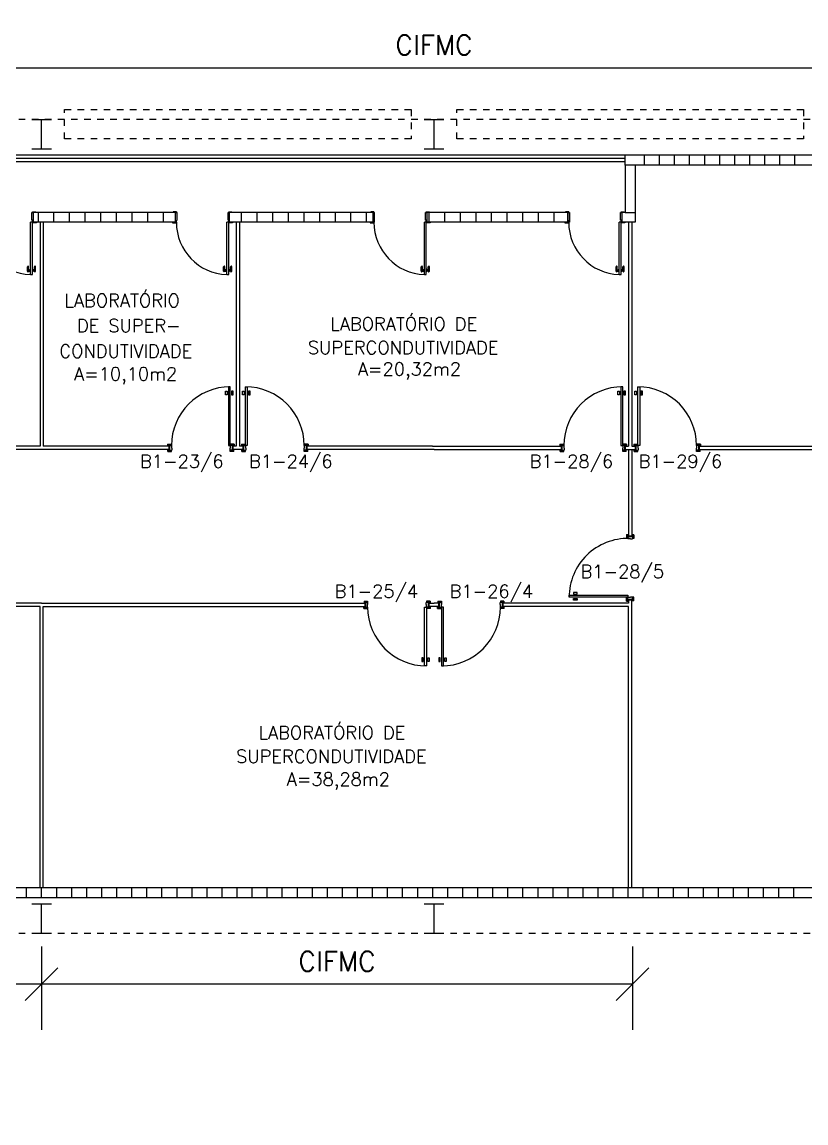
# Model space of a CAD drawing. Extents: x -34.7 to 45.3, y 55.4 to 100.8.
# Drawn here: x -9.21 to 2.77, y 78.12 to 94.96 of the extents above; entities that cross this region are included whole.
import ezdxf

# ---------------------------------------------------------------- set-up
doc = ezdxf.new("R2010")
doc.units = 0
doc.header["$LTSCALE"] = 0.01
doc.header["$MEASUREMENT"] = 0
doc.header["$PDMODE"] = 34
doc.linetypes.add('DASHED', pattern=[0.75, 0.5, -0.25])
doc.linetypes.add('HIDDEN', pattern=[0.375, 0.25, -0.125])
doc.layers.get('0').update_dxf_attribs({"linetype": 'CONTINUOUS'})
doc.layers.get('Defpoints').update_dxf_attribs({"linetype": 'CONTINUOUS'})
for name, color, linetype in [('2', 2, 'CONTINUOUS'), ('3', 2, 'CONTINUOUS'), ('6', 2, 'CONTINUOUS'), ('ALV', 2, 'CONTINUOUS'), ('AREA', 2, 'CONTINUOUS'), ('ENDEREÇO_NOVO', 2, 'CONTINUOUS'), ('MACANETA', 2, 'CONTINUOUS'), ('MARCO', 2, 'CONTINUOUS'), ('PORTA', 2, 'CONTINUOUS'), ('PROJ', 1, 'HIDDEN'), ('TEXTO', 2, 'CONTINUOUS')]:
    doc.layers.add(name, color=color, linetype=linetype)
doc.styles.add('UNB-100', font='simplex.shx', dxfattribs={"height": 0.2})
doc.styles.add('UNB1-100', font='simplex.shx', dxfattribs={"height": 0.3})
doc.dimstyles.new('1-600', dxfattribs={"dimtxt": 0.3, "dimasz": 0.5, "dimexe": 0.7, "dimexo": 0.2, "dimgap": 0.2, "dimtad": 1, "dimdec": 0, "dimzin": 4, "dimdsep": 46, "dimlunit": 6, "dimtxsty": 'UNB1-100', "dimblk": 'OBLIQUE', "dimcen": 0, "dimclrd": 2, "dimclre": 2, "dimclrt": 2, "dimadec": 0, "dimazin": 0, "dimtfac": 1, "dimtdec": 0, "dimtmove": 2, "dimatfit": 3, "dimldrblk": 'NONE', "dimfxl": 0, "dimtolj": 1, "dimtzin": 0, "dimarcsym": 0})

# ---------------------------------------------------------------- blocks, each defined once
blk = doc.blocks.new('PILAR')
at = {"layer": 'ALV'}
for p, q in [((-0.15, 0.225), (0.15, 0.225)), ((0, 0.225), (0, -0.225)), ((-0.15, -0.225), (0.15, -0.225))]:
    blk.add_line(p, q, dxfattribs=at)
blk = doc.blocks.new('MACANETA')
at = {"layer": 'MACANETA'}
for p, q in [((-0.077, 0.052), (-0.077, 0.12)), ((-0.059, 0.052), (-0.059, 0.12)), ((-0.059, 0.075), (-0.036, 0.075)), ((-0.059, 0.052), (-0.036, 0.052)), ((-0.036, 0.044), (-0.036, 0.084)), ((-0.036, 0.084), (-0.03, 0.084)), ((-0.036, 0.044), (-0.03, 0.044)), ((0.006, 0.084), (0, 0.084)), ((0.006, 0.044), (0, 0.044)), ((0.006, 0.044), (0.006, 0.084)), ((0.029, 0.075), (0.006, 0.075)), ((0.029, 0.052), (0.006, 0.052)), ((0.029, 0.052), (0.029, 0.12)), ((0.047, 0.052), (0.047, 0.12))]:
    blk.add_line(p, q, dxfattribs=at)
for centre, start, end in [((-0.068, 0.12), 90, 180), ((-0.068, 0.052), 180, 270), ((-0.068, 0.12), 0, 90), ((-0.068, 0.052), 270, 0), ((0.038, 0.12), 90, 180), ((0.038, 0.052), 180, 270), ((0.038, 0.12), 0, 90), ((0.038, 0.052), 270, 0)]:
    blk.add_arc(centre, 0.00874, start, end, dxfattribs=at)
blk = doc.blocks.new('DOOR-80')
at = {"layer": 'PORTA'}
for p, q in [((-0.045, -0.8), (-0.045, 0)), ((-0.015, 0), (-0.045, 0)), ((-0.015, -0.8), (-0.015, 0)), ((-0.045, -0.8), (-0.015, -0.8))]:
    blk.add_line(p, q, dxfattribs=at)
at = {"layer": 'PORTA', "color": 1}
blk.add_arc((-0.015, 0), 0.8, 180, 267.8509, dxfattribs=at)
at = {"layer": 'PORTA'}
blk.add_blockref('MACANETA', (-0.015, -0.8), dxfattribs=at)
blk = doc.blocks.new('_Oblique')
at = {"color": 0, "linetype": 'ByBlock', "lineweight": -2}
blk.add_line((-0.5, -0.5), (0.5, 0.5), dxfattribs=at)
blk = doc.blocks.new('*D17')
at = {"layer": 'AREA', "color": 2, "lineweight": -2}
for p, q in [((-14.915, 93.673), (-14.915, 94.962)), ((9.085, 93.673), (9.085, 94.962)), ((-14.915, 94.262), (9.085, 94.262))]:
    blk.add_line(p, q, dxfattribs=at)
at = {"layer": 'Defpoints', "color": 0}
for p in [(9.085, 94.262), (-14.915, 93.473), (9.085, 93.473)]:
    blk.add_point(p, dxfattribs=at)
at = {"layer": 'AREA', "color": 2, "lineweight": -2, "xscale": 0.5, "yscale": 0.5, "zscale": 0.5, "rotation": 180}
blk.add_blockref('_Oblique', (-14.915, 94.262), dxfattribs=at)
at = {"layer": 'AREA', "color": 2, "lineweight": -2, "xscale": 0.5, "yscale": 0.5, "zscale": 0.5}
blk.add_blockref('_Oblique', (9.085, 94.262), dxfattribs=at)
at = {"layer": 'AREA', "color": 2, "insert": (-2.915, 94.612), "char_height": 0.3, "attachment_point": 5, "style": 'UNB1-100'}
blk.add_mtext('\\A1;CIFMC', dxfattribs=at)
blk = doc.blocks.new('_NONE')
at = {"color": 0, "linetype": 'ByBlock'}
blk.add_circle((0, 0), 0.25, dxfattribs=at)
blk = doc.blocks.new('*D20')
at = {"layer": 'AREA', "color": 2, "lineweight": -2}
for p, q in [((-8.915, 80.823), (-8.915, 79.546)), ((0.119, 80.823), (0.119, 79.546)), ((0.119, 80.246), (-8.915, 80.246))]:
    blk.add_line(p, q, dxfattribs=at)
at = {"layer": 'Defpoints', "color": 0}
for p in [(-8.915, 81.023), (0.119, 81.023), (-8.915, 80.246)]:
    blk.add_point(p, dxfattribs=at)
at = {"layer": 'AREA', "color": 2, "lineweight": -2, "xscale": 0.5, "yscale": 0.5, "zscale": 0.5, "rotation": 180}
blk.add_blockref('_Oblique', (-8.915, 80.246), dxfattribs=at)
at = {"layer": 'AREA', "color": 2, "lineweight": -2, "xscale": 0.5, "yscale": 0.5, "zscale": 0.5}
blk.add_blockref('_Oblique', (0.119, 80.246), dxfattribs=at)
at = {"layer": 'AREA', "color": 2, "insert": (-4.398, 80.596), "char_height": 0.3, "attachment_point": 5, "style": 'UNB1-100'}
blk.add_mtext('\\A1;CIFMC', dxfattribs=at)
blk = doc.blocks.new('*D21')
at = {"layer": 'AREA', "color": 2, "lineweight": -2}
for p, q in [((-14.915, 80.823), (-14.915, 79.546)), ((-8.915, 80.823), (-8.915, 79.546)), ((-8.915, 80.246), (-14.915, 80.246))]:
    blk.add_line(p, q, dxfattribs=at)
at = {"layer": 'Defpoints', "color": 0}
for p in [(-14.915, 81.023), (-8.915, 81.023), (-14.915, 80.246)]:
    blk.add_point(p, dxfattribs=at)
at = {"layer": 'AREA', "color": 2, "lineweight": -2, "xscale": 0.5, "yscale": 0.5, "zscale": 0.5, "rotation": 180}
blk.add_blockref('_Oblique', (-14.915, 80.246), dxfattribs=at)
at = {"layer": 'AREA', "color": 2, "lineweight": -2, "xscale": 0.5, "yscale": 0.5, "zscale": 0.5}
blk.add_blockref('_Oblique', (-8.915, 80.246), dxfattribs=at)
at = {"layer": 'AREA', "color": 2, "insert": (-11.915, 80.596), "char_height": 0.3, "attachment_point": 5, "style": 'UNB1-100'}
blk.add_mtext('\\A1;CIORD', dxfattribs=at)

msp = doc.modelspace()

# ---------------------------------------------------------------- linework, layer by layer
at = {"layer": '2'}
for p, q in [((0.01, 92.923), (-14.94, 92.923)), ((0.01, 92.823), (-14.94, 92.823)), ((0.01, 92.873), (-14.89, 92.873))]:
    msp.add_line(p, q, dxfattribs=at)
at = {"layer": '3'}
for p, q in [((9.06, 92.923), (0.01, 92.923)), ((0.01, 92.773), (0.01, 92.923)), ((0.304, 92.773), (0.304, 92.923)), ((0.534, 92.773), (0.534, 92.923)), ((0.764, 92.773), (0.764, 92.923)), ((0.994, 92.773), (0.994, 92.923)), ((1.224, 92.773), (1.224, 92.923)), ((1.454, 92.773), (1.454, 92.923)), ((1.684, 92.773), (1.684, 92.923)), ((1.914, 92.773), (1.914, 92.923)), ((2.144, 92.773), (2.144, 92.923)), ((2.374, 92.773), (2.374, 92.923)), ((2.604, 92.773), (2.604, 92.923)), ((9.06, 92.773), (0.16, 92.773)), ((-9.04, 91.898), (-9.04, 92.048)), ((-6.87, 92.048), (-9.04, 92.048)), ((-8.965, 91.898), (-8.965, 92.048)), ((-8.726, 91.898), (-8.726, 92.048)), ((-8.487, 91.898), (-8.487, 92.048)), ((-8.248, 91.898), (-8.248, 92.048)), ((-8.009, 91.898), (-8.009, 92.048)), ((-7.77, 91.898), (-7.77, 92.048)), ((-7.531, 91.898), (-7.531, 92.048)), ((-7.292, 91.898), (-7.292, 92.048)), ((-7.053, 91.898), (-7.053, 92.048)), ((-6.87, 91.898), (-6.87, 92.048)), ((-6.04, 91.898), (-6.04, 92.048)), ((-3.848, 92.048), (-6.04, 92.048)), ((-5.858, 91.898), (-5.858, 92.048)), ((-5.619, 91.898), (-5.619, 92.048)), ((-5.38, 91.898), (-5.38, 92.048)), ((-5.141, 91.898), (-5.141, 92.048)), ((-4.902, 91.898), (-4.902, 92.048)), ((-4.663, 91.898), (-4.663, 92.048)), ((-4.424, 91.898), (-4.424, 92.048)), ((-4.185, 91.898), (-4.185, 92.048)), ((-3.946, 91.898), (-3.946, 92.048)), ((-3.848, 91.898), (-3.848, 92.048)), ((-3.827, 91.898), (-3.827, 92.048)), ((-3.018, 91.898), (-3.018, 92.048)), ((-0.87, 92.048), (-3.018, 92.048)), ((-2.99, 91.898), (-2.99, 92.048)), ((-2.751, 91.898), (-2.751, 92.048)), ((-2.512, 91.898), (-2.512, 92.048)), ((-2.273, 91.898), (-2.273, 92.048)), ((-2.034, 91.898), (-2.034, 92.048)), ((-1.795, 91.898), (-1.795, 92.048)), ((-1.556, 91.898), (-1.556, 92.048)), ((-1.317, 91.898), (-1.317, 92.048)), ((-1.078, 91.898), (-1.078, 92.048)), ((-0.87, 91.898), (-0.87, 92.048)), ((-0.839, 91.898), (-0.839, 92.048)), ((0.01, 92.048), (-0.04, 92.048)), ((-0.04, 91.898), (-0.04, 92.048)), ((0.16, 92.048), (0.16, 91.898)), ((-6.87, 91.898), (-9.04, 91.898)), ((-8.94, 91.898), (-8.94, 88.473)), ((-8.89, 91.898), (-8.89, 88.473)), ((-3.848, 91.898), (-6.04, 91.898)), ((-5.94, 91.898), (-5.94, 88.473)), ((-5.89, 91.898), (-5.89, 88.473)), ((-0.87, 91.898), (-3.018, 91.898)), ((0.16, 91.898), (-0.04, 91.898)), ((0.06, 91.898), (0.06, 88.473)), ((0.11, 91.898), (0.11, 88.473)), ((-6.102, 89.258), (-6.102, 89.313)), ((-6.102, 89.313), (-6.079, 89.313)), ((-6.079, 89.258), (-6.102, 89.258)), ((-6.079, 89.313), (-6.079, 89.258)), ((-6.03, 89.383), (-6.06, 89.383)), ((-6.06, 89.383), (-6.06, 88.483)), ((-6.03, 88.483), (-6.03, 89.383)), ((-6.011, 89.313), (-6.011, 89.258)), ((-5.988, 89.313), (-6.011, 89.313)), ((-6.011, 89.258), (-5.988, 89.258)), ((-5.988, 89.258), (-5.988, 89.313)), ((-5.842, 89.313), (-5.819, 89.313)), ((-5.842, 89.258), (-5.842, 89.313)), ((-5.819, 89.258), (-5.842, 89.258)), ((-5.819, 89.313), (-5.819, 89.258)), ((-5.8, 88.483), (-5.8, 89.383)), ((-5.8, 89.383), (-5.77, 89.383)), ((-5.77, 89.383), (-5.77, 88.483)), ((-5.728, 89.313), (-5.751, 89.313)), ((-5.751, 89.313), (-5.751, 89.258)), ((-5.751, 89.258), (-5.728, 89.258)), ((-5.728, 89.258), (-5.728, 89.313)), ((-0.102, 89.258), (-0.102, 89.313)), ((-0.102, 89.313), (-0.079, 89.313)), ((-0.079, 89.258), (-0.102, 89.258)), ((-0.079, 89.313), (-0.079, 89.258)), ((-0.03, 89.383), (-0.06, 89.383)), ((-0.06, 89.383), (-0.06, 88.483)), ((-0.03, 88.483), (-0.03, 89.383)), ((-0.011, 89.313), (-0.011, 89.258)), ((0.012, 89.313), (-0.011, 89.313)), ((-0.011, 89.258), (0.012, 89.258)), ((0.012, 89.258), (0.012, 89.313)), ((0.158, 89.313), (0.181, 89.313)), ((0.158, 89.258), (0.158, 89.313)), ((0.181, 89.258), (0.158, 89.258)), ((0.181, 89.313), (0.181, 89.258)), ((0.2, 88.483), (0.2, 89.383)), ((0.2, 89.383), (0.23, 89.383)), ((0.23, 89.383), (0.23, 88.483)), ((0.272, 89.313), (0.249, 89.313)), ((0.249, 89.313), (0.249, 89.258)), ((0.249, 89.258), (0.272, 89.258)), ((0.272, 89.258), (0.272, 89.313)), ((-8.94, 88.473), (-10.86, 88.473)), ((-6.97, 88.423), (-10.86, 88.423)), ((-6.97, 88.473), (-8.89, 88.473)), ((-6.99, 88.503), (-6.99, 88.483)), ((-6.99, 88.503), (-6.935, 88.503)), ((-6.99, 88.483), (-6.93, 88.483)), ((-6.985, 88.413), (-6.925, 88.413)), ((-6.985, 88.393), (-6.985, 88.413)), ((-6.985, 88.413), (-6.925, 88.413)), ((-6.97, 88.473), (-6.97, 88.423)), ((-6.96, 88.483), (-6.96, 88.413)), ((-6.935, 88.503), (-6.935, 88.483)), ((-6.93, 88.483), (-6.93, 88.443)), ((-6.93, 88.443), (-6.925, 88.443)), ((-6.93, 88.393), (-6.93, 88.413)), ((-6.925, 88.443), (-6.925, 88.413)), ((-6.06, 88.483), (-6.03, 88.483)), ((-6.03, 88.443), (-6.035, 88.443)), ((-6.035, 88.443), (-6.035, 88.413)), ((-5.975, 88.413), (-6.035, 88.413)), ((-5.97, 88.483), (-6.03, 88.483)), ((-6.03, 88.483), (-6.03, 88.443)), ((-6.03, 88.393), (-6.03, 88.413)), ((-5.97, 88.503), (-6.025, 88.503)), ((-6.025, 88.503), (-6.025, 88.483)), ((-6, 88.483), (-6, 88.413)), ((-5.99, 88.473), (-5.99, 88.423)), ((-5.94, 88.473), (-5.99, 88.473)), ((-5.84, 88.423), (-5.99, 88.423)), ((-5.89, 88.423), (-5.99, 88.423)), ((-5.975, 88.393), (-5.975, 88.413)), ((-5.97, 88.503), (-5.97, 88.483)), ((-5.84, 88.473), (-5.89, 88.473)), ((-5.86, 88.503), (-5.805, 88.503)), ((-5.86, 88.503), (-5.86, 88.483)), ((-5.86, 88.483), (-5.8, 88.483)), ((-5.855, 88.413), (-5.795, 88.413)), ((-5.855, 88.393), (-5.855, 88.413)), ((-5.84, 88.473), (-5.84, 88.423)), ((-5.83, 88.483), (-5.83, 88.413)), ((-5.805, 88.503), (-5.805, 88.483)), ((-5.8, 88.483), (-5.8, 88.443)), ((-5.77, 88.483), (-5.8, 88.483)), ((-5.8, 88.443), (-5.795, 88.443)), ((-5.8, 88.393), (-5.8, 88.413)), ((-5.795, 88.443), (-5.795, 88.413)), ((-4.905, 88.443), (-4.905, 88.413)), ((-4.9, 88.443), (-4.905, 88.443)), ((-4.845, 88.413), (-4.905, 88.413)), ((-4.845, 88.413), (-4.905, 88.413)), ((-4.84, 88.483), (-4.9, 88.483)), ((-4.9, 88.483), (-4.9, 88.443)), ((-4.9, 88.393), (-4.9, 88.413)), ((-4.84, 88.503), (-4.895, 88.503)), ((-4.895, 88.503), (-4.895, 88.483)), ((-4.87, 88.483), (-4.87, 88.413)), ((-2.94, 88.473), (-4.86, 88.473)), ((-4.86, 88.473), (-4.86, 88.423)), ((-2.915, 88.423), (-4.86, 88.423)), ((-4.845, 88.393), (-4.845, 88.413)), ((-4.84, 88.503), (-4.84, 88.483)), ((-2.94, 88.473), (-0.97, 88.473)), ((-2.915, 88.423), (-0.97, 88.423)), ((-0.99, 88.503), (-0.99, 88.483)), ((-0.99, 88.503), (-0.935, 88.503)), ((-0.99, 88.483), (-0.93, 88.483)), ((-0.985, 88.413), (-0.925, 88.413)), ((-0.985, 88.393), (-0.985, 88.413)), ((-0.985, 88.413), (-0.925, 88.413)), ((-0.97, 88.473), (-0.97, 88.423)), ((-0.96, 88.483), (-0.96, 88.413)), ((-0.935, 88.503), (-0.935, 88.483)), ((-0.93, 88.483), (-0.93, 88.443)), ((-0.93, 88.443), (-0.925, 88.443)), ((-0.93, 88.393), (-0.93, 88.413)), ((-0.925, 88.443), (-0.925, 88.413)), ((-0.06, 88.483), (-0.03, 88.483)), ((-0.03, 88.443), (-0.035, 88.443)), ((-0.035, 88.443), (-0.035, 88.413)), ((0.025, 88.413), (-0.035, 88.413)), ((-0.03, 88.483), (-0.03, 88.443)), ((0.03, 88.483), (-0.03, 88.483)), ((-0.03, 88.393), (-0.03, 88.413)), ((-0.025, 88.503), (-0.025, 88.483)), ((0.03, 88.503), (-0.025, 88.503)), ((0, 88.483), (0, 88.413)), ((0.01, 88.473), (0.01, 88.423)), ((0.01, 88.473), (0.06, 88.473)), ((0.01, 88.423), (0.16, 88.423)), ((0.025, 88.393), (0.025, 88.413)), ((0.03, 88.503), (0.03, 88.483)), ((0.06, 88.423), (0.06, 87.103)), ((0.11, 88.473), (0.16, 88.473)), ((0.11, 88.423), (0.11, 87.103)), ((0.14, 88.503), (0.14, 88.483)), ((0.14, 88.503), (0.195, 88.503)), ((0.14, 88.483), (0.2, 88.483)), ((0.145, 88.393), (0.145, 88.413)), ((0.145, 88.413), (0.205, 88.413)), ((0.16, 88.473), (0.16, 88.423)), ((0.17, 88.483), (0.17, 88.413)), ((0.195, 88.503), (0.195, 88.483)), ((0.2, 88.483), (0.2, 88.443)), ((0.23, 88.483), (0.2, 88.483)), ((0.2, 88.443), (0.205, 88.443)), ((0.2, 88.393), (0.2, 88.413)), ((0.205, 88.443), (0.205, 88.413)), ((1.095, 88.443), (1.095, 88.413)), ((1.1, 88.443), (1.095, 88.443)), ((1.155, 88.413), (1.095, 88.413)), ((1.155, 88.413), (1.095, 88.413)), ((1.16, 88.483), (1.1, 88.483)), ((1.1, 88.483), (1.1, 88.443)), ((1.1, 88.393), (1.1, 88.413)), ((1.16, 88.503), (1.105, 88.503)), ((1.105, 88.503), (1.105, 88.483)), ((1.13, 88.483), (1.13, 88.413)), ((1.14, 88.473), (9.06, 88.473)), ((1.14, 88.473), (1.14, 88.423)), ((1.14, 88.423), (9.11, 88.423)), ((1.155, 88.393), (1.155, 88.413)), ((1.16, 88.503), (1.16, 88.483)), ((-6.985, 88.393), (-6.93, 88.393)), ((-5.975, 88.393), (-6.03, 88.393)), ((-5.855, 88.393), (-5.8, 88.393)), ((-4.845, 88.393), (-4.9, 88.393)), ((-0.985, 88.393), (-0.93, 88.393)), ((0.025, 88.393), (-0.03, 88.393)), ((0.145, 88.393), (0.2, 88.393)), ((1.155, 88.393), (1.1, 88.393)), ((0.03, 87.123), (0.03, 87.068)), ((0.03, 87.123), (0.05, 87.123)), ((0.03, 87.068), (0.05, 87.068)), ((0.05, 87.123), (0.05, 87.063)), ((0.05, 87.093), (0.12, 87.093)), ((0.05, 87.063), (0.09, 87.063)), ((0.06, 87.103), (0.11, 87.103)), ((0.09, 87.063), (0.09, 87.058)), ((0.12, 87.118), (0.12, 87.058)), ((0.14, 87.118), (0.12, 87.118)), ((0.12, 87.118), (0.12, 87.058)), ((0.14, 87.063), (0.12, 87.063)), ((0.14, 87.118), (0.14, 87.063)), ((0.09, 87.058), (0.12, 87.058)), ((-0.78, 86.235), (-0.78, 86.212)), ((-0.725, 86.235), (-0.78, 86.235)), ((-0.725, 86.212), (-0.725, 86.235)), ((-8.915, 86.073), (-13.86, 86.073)), ((-8.915, 86.073), (-3.97, 86.073)), ((-4.07, 86.073), (-3.97, 86.073)), ((-3.985, 86.103), (-3.93, 86.103)), ((-3.985, 86.103), (-3.985, 86.083)), ((-3.985, 86.083), (-3.925, 86.083)), ((-3.985, 86.083), (-3.925, 86.083)), ((-3.97, 86.023), (-3.97, 86.073)), ((-3.96, 86.013), (-3.96, 86.083)), ((-3.93, 86.103), (-3.93, 86.083)), ((-3.93, 86.013), (-3.93, 86.053)), ((-3.93, 86.053), (-3.925, 86.053)), ((-3.925, 86.053), (-3.925, 86.083)), ((-2.975, 86.083), (-3.035, 86.083)), ((-3.035, 86.053), (-3.035, 86.083)), ((-3.03, 86.053), (-3.035, 86.053)), ((-2.975, 86.103), (-3.03, 86.103)), ((-3.03, 86.103), (-3.03, 86.083)), ((-3.03, 86.013), (-3.03, 86.053)), ((-3, 86.013), (-3, 86.083)), ((-2.99, 86.073), (-2.915, 86.073)), ((-2.99, 86.023), (-2.99, 86.073)), ((-2.975, 86.103), (-2.975, 86.083)), ((-2.84, 86.073), (-2.915, 86.073)), ((-2.855, 86.103), (-2.8, 86.103)), ((-2.855, 86.103), (-2.855, 86.083)), ((-2.855, 86.083), (-2.795, 86.083)), ((-2.84, 86.023), (-2.84, 86.073)), ((-2.83, 86.013), (-2.83, 86.083)), ((-2.8, 86.103), (-2.8, 86.083)), ((-2.8, 86.053), (-2.795, 86.053)), ((-2.8, 86.013), (-2.8, 86.053)), ((-2.795, 86.053), (-2.795, 86.083)), ((-1.845, 86.083), (-1.905, 86.083)), ((-1.905, 86.053), (-1.905, 86.083)), ((-1.845, 86.083), (-1.905, 86.083)), ((-1.9, 86.053), (-1.905, 86.053)), ((-1.9, 86.103), (-1.9, 86.083)), ((-1.845, 86.103), (-1.9, 86.103)), ((-1.9, 86.013), (-1.9, 86.053)), ((-1.87, 86.013), (-1.87, 86.083)), ((-1.86, 86.023), (-1.86, 86.073)), ((-1.76, 86.073), (-1.86, 86.073)), ((0.06, 86.073), (-1.86, 86.073)), ((-1.845, 86.103), (-1.845, 86.083)), ((-0.85, 86.193), (0.05, 86.193)), ((-0.85, 86.163), (-0.85, 86.193)), ((0.05, 86.163), (-0.85, 86.163)), ((-0.78, 86.212), (-0.725, 86.212)), ((-0.78, 86.121), (-0.78, 86.144)), ((-0.78, 86.144), (-0.725, 86.144)), ((-0.725, 86.121), (-0.78, 86.121)), ((-0.725, 86.144), (-0.725, 86.121)), ((0.03, 86.103), (0.03, 86.158)), ((0.03, 86.158), (0.05, 86.158)), ((0.03, 86.103), (0.05, 86.103)), ((0.05, 86.193), (0.05, 86.163)), ((0.05, 86.103), (0.05, 86.163)), ((0.05, 86.163), (0.09, 86.163)), ((0.05, 86.133), (0.12, 86.133)), ((0.06, 86.123), (0.06, 86.073)), ((0.06, 86.123), (0.11, 86.123)), ((0.09, 86.168), (0.12, 86.168)), ((0.09, 86.163), (0.09, 86.168)), ((0.11, 81.723), (0.11, 86.123)), ((0.12, 86.108), (0.12, 86.168)), ((0.14, 86.163), (0.12, 86.163)), ((0.14, 86.108), (0.12, 86.108)), ((0.14, 86.108), (0.14, 86.163)), ((-8.94, 86.023), (-13.86, 86.023)), ((-8.94, 81.723), (-8.94, 86.023)), ((-8.94, 81.723), (-8.94, 86.023)), ((-8.89, 81.723), (-8.89, 86.023)), ((-8.89, 81.723), (-8.89, 86.023)), ((-8.89, 86.023), (-3.97, 86.023)), ((-3.99, 86.013), (-3.93, 86.013)), ((-3.99, 85.993), (-3.99, 86.013)), ((-3.99, 85.993), (-3.935, 85.993)), ((-3.935, 85.993), (-3.935, 86.013)), ((-3.06, 85.113), (-3.06, 86.013)), ((-3.06, 86.013), (-3.03, 86.013)), ((-3.03, 86.013), (-3.03, 85.113)), ((-2.97, 86.013), (-3.03, 86.013)), ((-3.025, 85.993), (-3.025, 86.013)), ((-2.97, 85.993), (-3.025, 85.993)), ((-2.84, 86.023), (-2.99, 86.023)), ((-2.97, 85.993), (-2.97, 86.013)), ((-2.86, 86.013), (-2.8, 86.013)), ((-2.86, 85.993), (-2.86, 86.013)), ((-2.86, 85.993), (-2.805, 85.993)), ((-2.805, 85.993), (-2.805, 86.013)), ((-2.77, 86.013), (-2.8, 86.013)), ((-2.8, 86.013), (-2.8, 85.113)), ((-2.77, 85.113), (-2.77, 86.013)), ((-1.84, 86.013), (-1.9, 86.013)), ((-1.895, 85.993), (-1.895, 86.013)), ((-1.84, 85.993), (-1.895, 85.993)), ((0.06, 86.023), (-1.86, 86.023)), ((-1.84, 85.993), (-1.84, 86.013)), ((0.06, 81.723), (0.06, 86.023)), ((-3.102, 85.238), (-3.102, 85.183)), ((-3.079, 85.238), (-3.102, 85.238)), ((-3.079, 85.183), (-3.079, 85.238)), ((-3.011, 85.238), (-2.988, 85.238)), ((-3.011, 85.183), (-3.011, 85.238)), ((-2.988, 85.238), (-2.988, 85.183)), ((-2.819, 85.238), (-2.842, 85.238)), ((-2.842, 85.238), (-2.842, 85.183)), ((-2.819, 85.183), (-2.819, 85.238)), ((-2.751, 85.183), (-2.751, 85.238)), ((-2.751, 85.238), (-2.728, 85.238)), ((-2.728, 85.238), (-2.728, 85.183)), ((-3.102, 85.183), (-3.079, 85.183)), ((-3.03, 85.113), (-3.06, 85.113)), ((-2.988, 85.183), (-3.011, 85.183)), ((-2.842, 85.183), (-2.819, 85.183)), ((-2.8, 85.113), (-2.77, 85.113)), ((-2.728, 85.183), (-2.751, 85.183)), ((-32.84, 81.723), (4.85, 81.723)), ((-9.15, 81.723), (-9.15, 81.573)), ((-8.92, 81.723), (-8.92, 81.573)), ((-8.69, 81.723), (-8.69, 81.573)), ((-8.46, 81.723), (-8.46, 81.573)), ((-8.23, 81.723), (-8.23, 81.573)), ((-8, 81.723), (-8, 81.573)), ((-7.77, 81.723), (-7.77, 81.573)), ((-7.54, 81.723), (-7.54, 81.573)), ((-7.31, 81.723), (-7.31, 81.573)), ((-7.08, 81.723), (-7.08, 81.573)), ((-6.85, 81.723), (-6.85, 81.573)), ((-6.62, 81.723), (-6.62, 81.573)), ((-6.39, 81.723), (-6.39, 81.573)), ((-6.16, 81.723), (-6.16, 81.573)), ((-5.93, 81.723), (-5.93, 81.573)), ((-5.7, 81.723), (-5.7, 81.573)), ((-5.47, 81.723), (-5.47, 81.573)), ((-5.24, 81.723), (-5.24, 81.573)), ((-5.01, 81.723), (-5.01, 81.573)), ((-4.78, 81.723), (-4.78, 81.573)), ((-4.55, 81.723), (-4.55, 81.573)), ((-4.32, 81.723), (-4.32, 81.573)), ((-4.09, 81.723), (-4.09, 81.573)), ((-3.86, 81.723), (-3.86, 81.573)), ((-3.63, 81.723), (-3.63, 81.573)), ((-3.4, 81.723), (-3.4, 81.573)), ((-3.17, 81.723), (-3.17, 81.573)), ((-2.94, 81.723), (-2.94, 81.573)), ((-2.71, 81.723), (-2.71, 81.573)), ((-2.48, 81.723), (-2.48, 81.573)), ((-2.25, 81.723), (-2.25, 81.573)), ((-2.02, 81.723), (-2.02, 81.573)), ((-1.79, 81.723), (-1.79, 81.573)), ((-1.56, 81.723), (-1.56, 81.573)), ((-1.33, 81.723), (-1.33, 81.573)), ((-1.1, 81.723), (-1.1, 81.573)), ((-0.87, 81.723), (-0.87, 81.573)), ((-0.64, 81.723), (-0.64, 81.573)), ((-0.41, 81.723), (-0.41, 81.573)), ((-0.18, 81.723), (-0.18, 81.573)), ((0.05, 81.723), (0.05, 81.573)), ((0.28, 81.723), (0.28, 81.573)), ((0.51, 81.723), (0.51, 81.573)), ((0.74, 81.723), (0.74, 81.573)), ((0.97, 81.723), (0.97, 81.573)), ((1.2, 81.723), (1.2, 81.573)), ((1.43, 81.723), (1.43, 81.573)), ((1.66, 81.723), (1.66, 81.573)), ((1.89, 81.723), (1.89, 81.573)), ((2.12, 81.723), (2.12, 81.573)), ((2.35, 81.723), (2.35, 81.573)), ((2.58, 81.723), (2.58, 81.573)), ((-32.84, 81.573), (4.85, 81.573))]:
    msp.add_line(p, q, dxfattribs=at)
at = {"layer": '6'}
for p, q in [((0.01, 92.773), (0.01, 92.048)), ((0.16, 92.773), (0.01, 92.773)), ((0.16, 92.773), (0.16, 92.048)), ((0.01, 92.048), (0.16, 92.048))]:
    msp.add_line(p, q, dxfattribs=at)
at = {"layer": 'MARCO'}
for p, q in [((-9.065, 92.048), (-9.055, 92.048)), ((-9.065, 91.933), (-9.065, 92.048)), ((-9.055, 92.058), (-9.005, 92.058)), ((-9.055, 92.048), (-9.055, 92.058)), ((-9.04, 92.048), (-9.055, 92.048)), ((-9.005, 92.058), (-9.005, 92.048)), ((-6.855, 92.058), (-6.905, 92.058)), ((-6.905, 92.058), (-6.905, 92.048)), ((-6.87, 92.048), (-6.855, 92.048)), ((-6.855, 92.048), (-6.855, 92.058)), ((-6.845, 92.048), (-6.855, 92.048)), ((-6.845, 91.933), (-6.845, 92.048)), ((-6.065, 91.933), (-6.065, 92.048)), ((-6.065, 92.048), (-6.055, 92.048)), ((-6.055, 92.058), (-6.005, 92.058)), ((-6.055, 92.048), (-6.055, 92.058)), ((-6.04, 92.048), (-6.055, 92.048)), ((-6.005, 92.058), (-6.005, 92.048)), ((-3.883, 92.058), (-3.883, 92.048)), ((-3.833, 92.058), (-3.883, 92.058)), ((-3.848, 92.048), (-3.833, 92.048)), ((-3.833, 92.048), (-3.833, 92.058)), ((-3.823, 92.048), (-3.833, 92.048)), ((-3.823, 91.933), (-3.823, 92.048)), ((-3.043, 92.048), (-3.033, 92.048)), ((-3.043, 91.933), (-3.043, 92.048)), ((-3.033, 92.058), (-2.983, 92.058)), ((-3.033, 92.048), (-3.033, 92.058)), ((-3.018, 92.048), (-3.033, 92.048)), ((-2.983, 92.058), (-2.983, 92.048)), ((-0.905, 92.058), (-0.905, 92.048)), ((-0.855, 92.058), (-0.905, 92.058)), ((-0.87, 92.048), (-0.855, 92.048)), ((-0.855, 92.048), (-0.855, 92.058)), ((-0.845, 92.048), (-0.855, 92.048)), ((-0.845, 91.933), (-0.845, 92.048)), ((-0.065, 92.048), (-0.055, 92.048)), ((-0.065, 91.933), (-0.065, 92.048)), ((-0.055, 92.058), (-0.005, 92.058)), ((-0.055, 92.048), (-0.055, 92.058)), ((-0.04, 92.048), (-0.055, 92.048)), ((-0.005, 92.058), (-0.005, 92.048)), ((-9.055, 91.933), (-9.065, 91.933)), ((-9.055, 91.898), (-9.055, 91.933)), ((-9.045, 91.898), (-9.055, 91.898)), ((-9.04, 91.898), (-9.045, 91.898)), ((-9.045, 91.888), (-9.045, 91.898)), ((-8.995, 91.888), (-9.045, 91.888)), ((-8.995, 91.898), (-8.995, 91.888)), ((-6.915, 91.898), (-6.915, 91.888)), ((-6.915, 91.888), (-6.865, 91.888)), ((-6.87, 91.898), (-6.865, 91.898)), ((-6.865, 91.888), (-6.865, 91.898)), ((-6.865, 91.898), (-6.855, 91.898)), ((-6.855, 91.898), (-6.855, 91.933)), ((-6.855, 91.933), (-6.845, 91.933)), ((-6.055, 91.933), (-6.065, 91.933)), ((-6.055, 91.898), (-6.055, 91.933)), ((-6.045, 91.898), (-6.055, 91.898)), ((-6.045, 91.888), (-6.045, 91.898)), ((-6.04, 91.898), (-6.045, 91.898)), ((-5.995, 91.888), (-6.045, 91.888)), ((-5.995, 91.898), (-5.995, 91.888)), ((-3.893, 91.898), (-3.893, 91.888)), ((-3.893, 91.888), (-3.843, 91.888)), ((-3.848, 91.898), (-3.843, 91.898)), ((-3.843, 91.898), (-3.833, 91.898)), ((-3.843, 91.888), (-3.843, 91.898)), ((-3.833, 91.933), (-3.823, 91.933)), ((-3.833, 91.898), (-3.833, 91.933)), ((-3.033, 91.933), (-3.043, 91.933)), ((-3.033, 91.898), (-3.033, 91.933)), ((-3.023, 91.898), (-3.033, 91.898)), ((-3.018, 91.898), (-3.023, 91.898)), ((-3.023, 91.888), (-3.023, 91.898)), ((-2.973, 91.888), (-3.023, 91.888)), ((-2.973, 91.898), (-2.973, 91.888)), ((-0.915, 91.898), (-0.915, 91.888)), ((-0.915, 91.888), (-0.865, 91.888)), ((-0.87, 91.898), (-0.865, 91.898)), ((-0.865, 91.898), (-0.855, 91.898)), ((-0.865, 91.888), (-0.865, 91.898)), ((-0.855, 91.933), (-0.845, 91.933)), ((-0.855, 91.898), (-0.855, 91.933)), ((-0.055, 91.933), (-0.065, 91.933)), ((-0.055, 91.898), (-0.055, 91.933)), ((-0.045, 91.898), (-0.055, 91.898)), ((-0.04, 91.898), (-0.045, 91.898)), ((-0.045, 91.888), (-0.045, 91.898)), ((0.005, 91.888), (-0.045, 91.888)), ((0.005, 91.898), (0.005, 91.888))]:
    msp.add_line(p, q, dxfattribs=at)
at = {"layer": 'PORTA', "color": 1}
for centre, start, end in [((-6.03, 88.483), 90, 180), ((-5.8, 88.483), 0, 90), ((-0.03, 88.483), 90, 180), ((0.2, 88.483), 0, 90), ((0.05, 86.163), 88.727, 180), ((-3.03, 86.013), 180, 270), ((-2.8, 86.013), 270, 360)]:
    msp.add_arc(centre, 0.9, start, end, dxfattribs=at)
at = {"layer": 'PROJ', "linetype": 'DASHED'}
msp.add_lwpolyline([(-33.065, 57.023), (45.235, 57.023), (45.234, 69.494), (15.235, 69.473), (15.235, 81.023), (45.235, 81.023), (45.235, 93.473), (-33.065, 93.473), (-33.065, 81.023), (8.935, 81.023), (8.935, 69.473), (-33.065, 69.473)], close=True, dxfattribs=at)
at = {"layer": 'PROJ'}
for points in [[(-3.265, 93.623), (-3.265, 93.173), (-8.565, 93.173), (-8.565, 93.623)], [(2.735, 93.623), (2.735, 93.173), (-2.565, 93.173), (-2.565, 93.623)]]:
    msp.add_lwpolyline(points, close=True, dxfattribs=at)

# ---------------------------------------------------------------- block references
at = {"layer": '6', "xscale": -1, "rotation": 180}
for p in [(-8.915, 93.248), (-2.915, 93.248), (-8.915, 81.248), (-2.915, 81.248)]:
    msp.add_blockref('PILAR', p, dxfattribs=at)
at = {"layer": 'PORTA', "rotation": 5.144755732544582e-09}
for p in [(-9.04, 91.898), (-6.04, 91.898), (-3.018, 91.898), (-0.04, 91.898)]:
    msp.add_blockref('DOOR-80', p, dxfattribs=at)

# ---------------------------------------------------------------- texts
at = {"layer": 'AREA', "style": 'UNB-100'}
for s, p in [('A=10,10m2', (-8.42, 89.48)), ('A=20,32m2', (-4.079, 89.555)), ('A=38,28m2', (-5.167, 83.281))]:
    msp.add_text(s, height=0.2, dxfattribs=at).set_placement(p)
at = {"layer": 'ENDEREÇO_NOVO', "style": 'UNB-100'}
for s, p in [('B1-23/6', (-7.41, 88.143)), ('B1-24/6', (-5.743, 88.143)), ('B1-28/6', (-1.453, 88.143)), ('B1-29/6', (0.214, 88.143)), ('B1-28/5', (-0.675, 86.457))]:
    msp.add_text(s, height=0.2, dxfattribs=at).set_placement(p)
at = {"layer": 'ENDEREÇO_NOVO', "color": 10, "style": 'UNB-100'}
for s, p in [('B1-25/4', (-4.435, 86.155)), ('B1-26/4', (-2.676, 86.155))]:
    msp.add_text(s, height=0.2, dxfattribs=at).set_placement(p)
at = {"layer": 'TEXTO'}
for s, style, p in [('LABORATÓRIO', 'UNB-100', (-8.567, 90.602)), ('LABORATÓRIO DE', 'UNB-100', (-4.501, 90.244)), ('DE SUPER-', 'UNB1-100', (-8.375, 90.218)), ('CONDUTIVIDADE', 'UNB1-100', (-8.644, 89.827)), ('SUPERCONDUTIVIDADE', 'UNB-100', (-4.844, 89.882)), ('LABORATÓRIO DE', 'UNB-100', (-5.599, 83.993)), ('SUPERCONDUTIVIDADE', 'UNB-100', (-5.942, 83.63))]:
    msp.add_text(s, height=0.2, dxfattribs=dict(at, style=style)).set_placement(p)

# ---------------------------------------------------------------- dimensions: what is measured, and where the dimension line sits
at = {"layer": 'AREA'}
for base, p1, p2, text, picture, middle in [((9.085, 94.262), (-14.915, 93.473), (9.085, 93.473), 'CIFMC', '*D17', (-2.915, 94.612)), ((-14.915, 80.246), (-8.915, 81.023), (-14.915, 81.023), 'CIORD', '*D21', (-11.915, 80.596)), ((-8.915, 80.246), (0.119, 81.023), (-8.915, 81.023), 'CIFMC', '*D20', (-4.398, 80.596))]:
    dim = msp.add_linear_dim(base=base, p1=p1, p2=p2, text=text, dimstyle='1-600', dxfattribs=at)
    dim.commit()
    dim.dimension.update_dxf_attribs({"geometry": picture, "text_midpoint": middle})

doc.saveas('drawing.dxf')
